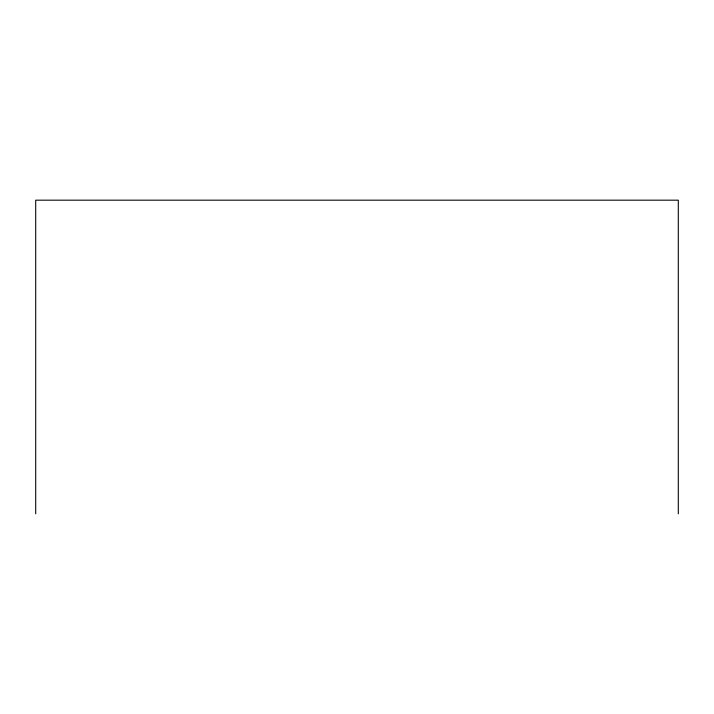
<?xml version="1.0" encoding="UTF-8"?>
<svg xmlns="http://www.w3.org/2000/svg" width="714" height="714" viewBox="0 0 714 714"><rect width="100%" height="100%" fill="white"/><g stroke="black" fill="none" stroke-linecap="round" stroke-linejoin="round"><path stroke-width="1.07" d="M678.3 513.821L678.3 200.179L35.7 200.179L35.7 513.821"/></g></svg>
